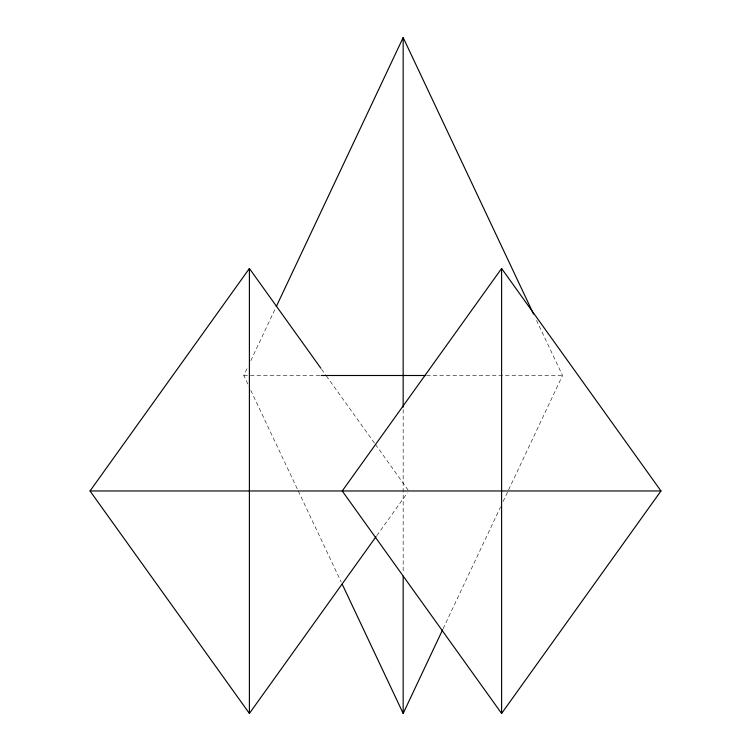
<?xml version="1.0" encoding="UTF-8"?>
<svg xmlns="http://www.w3.org/2000/svg" width="751" height="751" viewBox="0 0 751 751"><rect width="100%" height="100%" fill="white"/><g stroke="black" fill="none" stroke-linecap="round" stroke-linejoin="round"><path stroke-width="0.56" stroke-dasharray="3.75 2.82" d="M247.792 383.977L243.793 375.5L247.792 367.023M250.787 360.668L275.767 307.694M443.128 628.7L500.579 506.869M503.076 501.565L508.08 490.976M508.577 489.915L562.527 375.5L536.552 320.414M376.758 535.651L407.408 492.872M243.793 375.5L319.964 375.5M426.596 375.5L562.527 375.5M321.588 369.267L325.681 374.974M326.356 375.922L374.711 443.428M375.397 444.376L408.084 490.018M250.787 390.332L297.753 489.915M298.25 490.976L341.217 582.081M403.165 409.53L403.165 572.637"/><path stroke-width="1.13" d="M276.265 306.643L403.165 37.55L533.557 314.059M342.212 584.203L403.165 713.45L442.63 629.76M376.073 536.608L249.398 713.45L90.026 490.966L249.398 268.483L320.912 368.319M501.602 268.483L342.231 490.966L501.602 713.45L660.974 490.966L501.602 268.483L501.602 713.45M321.137 375.5L425.423 375.5M90.026 490.966L660.974 490.966M403.165 37.55L403.165 407.183M403.165 576.158L403.165 713.45M249.398 268.483L249.398 713.45"/></g></svg>
